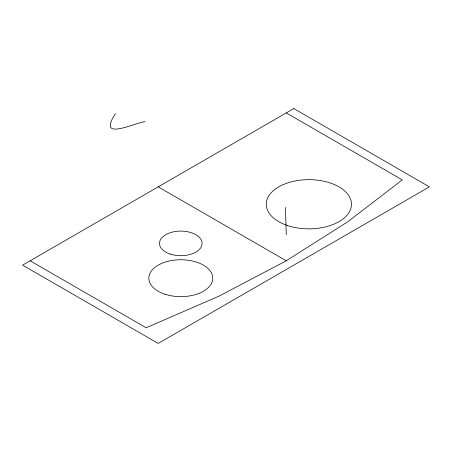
<?xml version="1.0" encoding="UTF-8"?>
<svg xmlns="http://www.w3.org/2000/svg" width="452" height="452" viewBox="0 0 452 452"><rect width="100%" height="100%" fill="white"/><g stroke="black" fill="none" stroke-linecap="round" stroke-linejoin="round"><path stroke-width="0.68" d="M115.52 113.672C96.502 141.843 133.86 123.085 144.956 121.667M30.131 260.793L146.149 327.773L218.932 296.184L286.269 260.793L347.565 221.921L402.28 179.896L286.269 112.915M158.2 186.857L286.269 260.793M285.421 207.428L286.269 234.701M293.8 108.57L22.6 265.143L158.2 343.43L429.4 186.857L293.8 108.57M287.557 225.559A42.612 24.606 0 0 0 351.481 204.253A42.612 24.606 0 0 0 287.557 182.947A42.612 24.606 0 0 0 287.557 225.559M170.144 254.052A21.306 12.3 0 0 0 202.106 243.396A21.306 12.3 0 0 0 170.144 232.746A21.306 12.3 0 0 0 170.144 254.052M164.822 294.173A31.962 18.453 0 0 0 212.762 278.195A31.962 18.453 0 0 0 164.822 262.211A31.962 18.453 0 0 0 164.822 294.173"/></g></svg>
